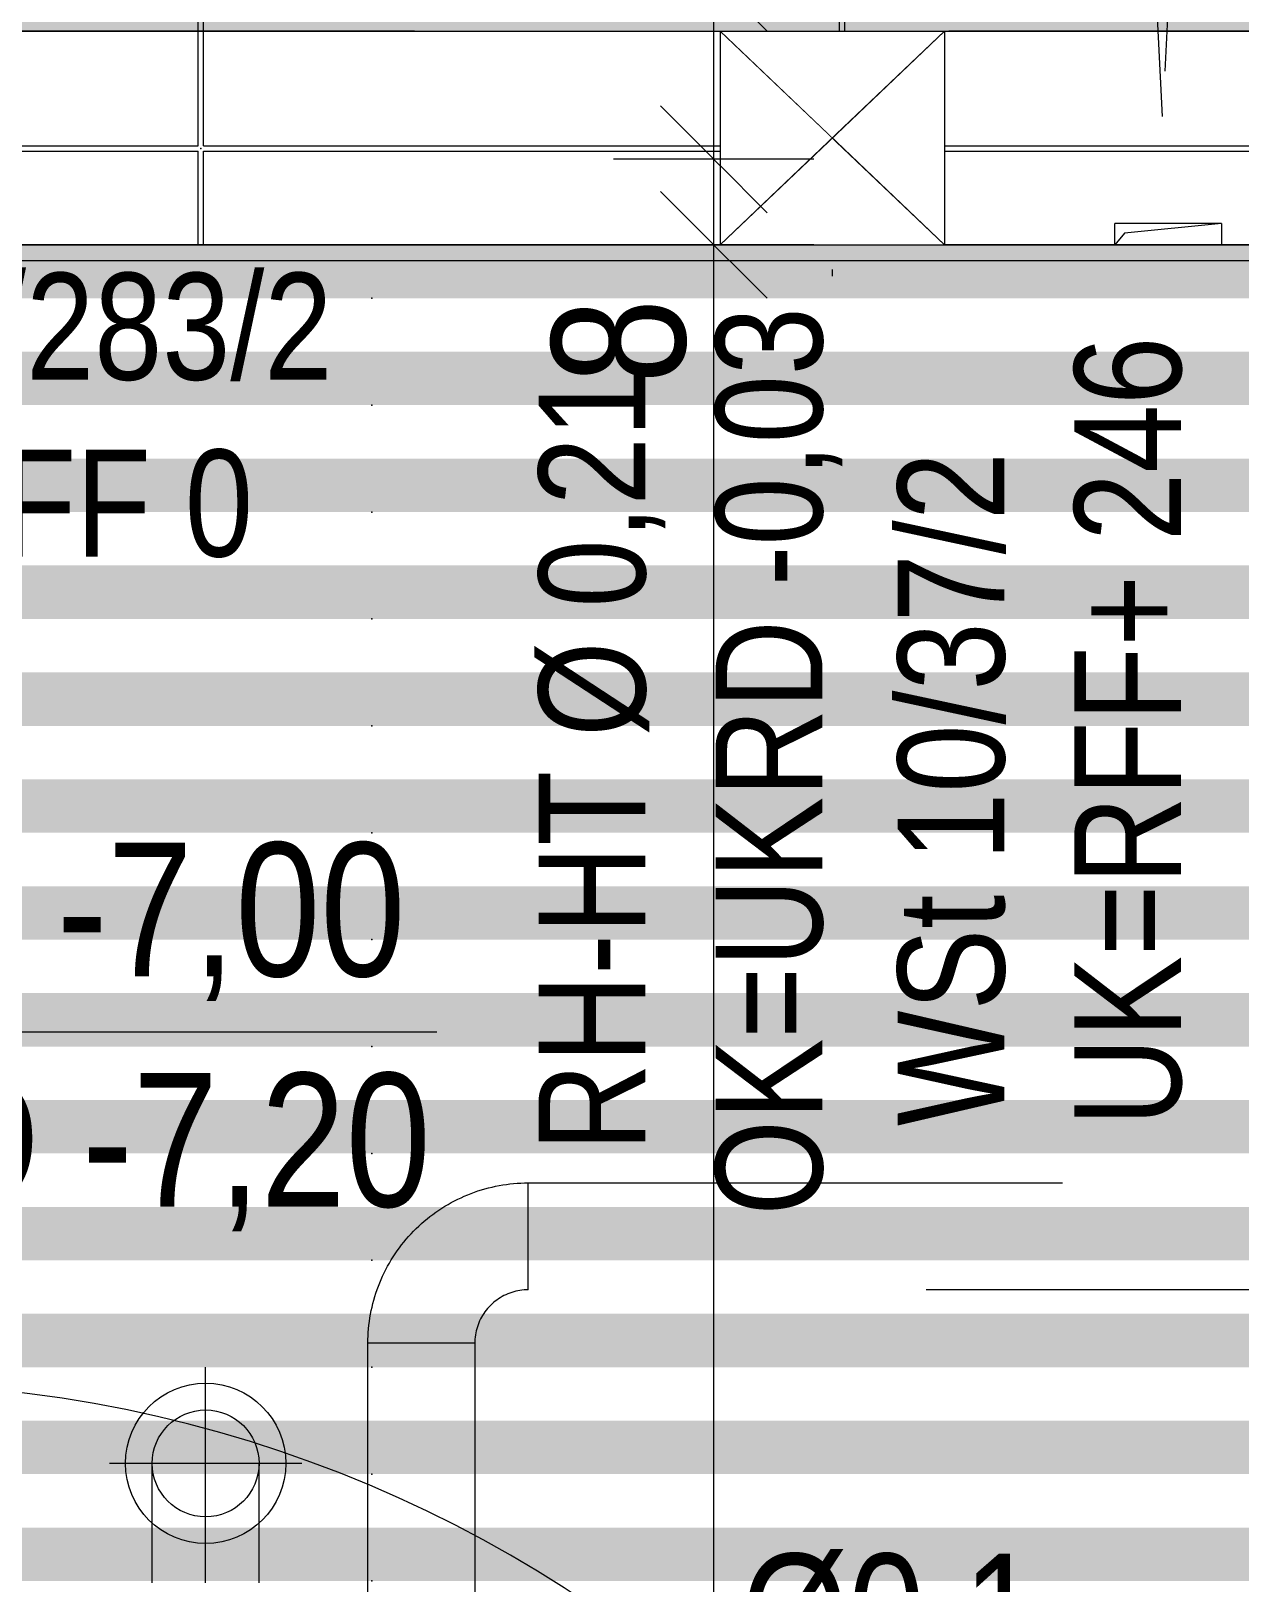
# Model space of a CAD drawing. Header units: centimetres. Extents: x 52.8 to 69.4, y 16.8 to 58.2.
# Drawn here: x 63.592 to 65.855, y 21.515 to 24.418 of the extents above; entities that cross this region are included whole.
import ezdxf
from ezdxf.xclip import XClip

# ---------------------------------------------------------------- set-up
doc = ezdxf.new("R2010")
doc.units = ezdxf.units.CM
doc.header["$MEASUREMENT"] = 0
doc.header["$XCLIPFRAME"] = 0
doc.set_wipeout_variables(frame=1)
for name, pattern in [('Strichlinie', [0.4, 0.3, -0.1]), ('Strichlinie kurz', [0.15, 0.075, -0.075]), ('Strichlinie-TGA', [0.175, 0.1, -0.075]), ('Strichlinie_ eng', [0.23, 0.15, -0.08]), ('Wipeout_Contour', [100, 0, -100])]:
    doc.linetypes.add(name, pattern=pattern)
for name, color, linetype in [('-2._Grundriss 2.UG_7_Bemaßung 100.gfb', 7, 'Continuous'), ('-2._Grundriss 2.UG_7_Bemaßung 50.gfb', 7, 'Continuous'), ('-2._Grundriss 2.UG_7_Bodenbelag.gfb', 7, 'Continuous'), ('-2._Grundriss 2.UG_7_Decken.gfb', 7, 'Continuous'), ('-2._Grundriss 2.UG_7_Neubau_Wände massiv.gfb', 7, 'Continuous'), ('-2._Grundriss 2.UG_7_Unterdecken_TGA_2UG.gfb', 7, 'Continuous'), ('-2._Grundriss 2.UG_7_Wände massiv.gfb', 7, 'Continuous')]:
    doc.layers.add(name, color=color, linetype=linetype)
doc.styles.add('ERSTELLTER_STIL_3', font='')
doc.styles.add('ERSTELLTER_STIL_7', font='')
doc.styles.get('ERSTELLTER_STIL_3').set_extended_font_data('Arial Narrow')
doc.styles.get('ERSTELLTER_STIL_7').set_extended_font_data('Arial Narrow')
pattern_1 = [(45, (42.56998, 4.75838), (-0.03535534, 0.03535534), [0, -0.05])]

# ---------------------------------------------------------------- blocks, each defined once
blk = doc.blocks.new('*X298')
at = {"layer": '-2._Grundriss 2.UG_7_Bodenbelag.gfb', "linetype": 'Continuous', "lineweight": 18, "true_color": 0xd7d7d7}
for points in [[(62.71, 23.9184), (64.23, 23.9184), (64.23, 24.0184), (62.71, 24.0184)], [(64.23, 23.9184), (66.23, 23.9184), (66.23, 24.0184), (64.23, 24.0184)], [(64.23, 23.8184), (62.71, 23.8184), (62.71, 23.7184), (64.23, 23.7184)], [(64.23, 23.8184), (64.23, 23.7184), (66.23, 23.7184), (66.23, 23.8184)], [(64.23, 23.6184), (62.71, 23.6184), (62.71, 23.5184), (64.23, 23.5184)], [(64.23, 23.6184), (64.23, 23.5184), (66.23, 23.5184), (66.23, 23.6184)], [(64.23, 23.4184), (62.71, 23.4184), (62.71, 23.3184), (64.23, 23.3184)], [(64.23, 23.4184), (64.23, 23.3184), (66.23, 23.3184), (66.23, 23.4184)], [(64.23, 23.2184), (62.71, 23.2184), (62.71, 23.1184), (64.23, 23.1184)], [(64.23, 23.2184), (64.23, 23.1184), (66.23, 23.1184), (66.23, 23.2184)], [(64.23, 23.0184), (62.71, 23.0184), (62.71, 22.9184), (64.23, 22.9184)], [(64.23, 23.0184), (64.23, 22.9184), (66.23, 22.9184), (66.23, 23.0184)], [(64.23, 22.8184), (62.71, 22.8184), (62.71, 22.7184), (64.23, 22.7184)], [(64.23, 22.8184), (64.23, 22.7184), (66.23, 22.7184), (66.23, 22.8184)], [(64.23, 22.6184), (62.71, 22.6184), (62.71, 22.5184), (64.23, 22.5184)], [(64.23, 22.6184), (64.23, 22.5184), (66.23, 22.5184), (66.23, 22.6184)], [(64.23, 22.4184), (62.71, 22.4184), (62.71, 22.3184), (64.23, 22.3184)], [(64.23, 22.4184), (64.23, 22.3184), (66.23, 22.3184), (66.23, 22.4184)], [(64.23, 22.2184), (62.71, 22.2184), (62.71, 22.1184), (64.23, 22.1184)], [(64.23, 22.2184), (64.23, 22.1184), (66.23, 22.1184), (66.23, 22.2184)], [(64.23, 22.0184), (62.71, 22.0184), (62.71, 21.9184), (64.23, 21.9184)], [(64.23, 22.0184), (64.23, 21.9184), (66.23, 21.9184), (66.23, 22.0184)], [(64.23, 21.8184), (62.71, 21.8184), (62.71, 21.7184), (64.23, 21.7184)], [(64.23, 21.8184), (64.23, 21.7184), (66.23, 21.7184), (66.23, 21.8184)], [(64.23, 21.6184), (62.71, 21.6184), (62.71, 21.5184), (64.23, 21.5184)], [(64.23, 21.6184), (64.23, 21.5184), (66.23, 21.5184), (66.23, 21.6184)]]:
    blk.add_hatch(color=254, dxfattribs=at).paths.add_polyline_path(points)
at = {"layer": '-2._Grundriss 2.UG_7_Bodenbelag.gfb', "color": 254, "linetype": 'Continuous', "lineweight": 18, "ltscale": 10, "true_color": 0xd7d7d7}
for p in [(64.23, 23.9184), (64.23, 23.7184), (64.23, 23.5184), (64.23, 23.3184), (64.23, 23.1184), (64.23, 22.9184), (64.23, 22.7184), (64.23, 22.5184), (64.23, 22.3184), (64.23, 22.1184), (64.23, 21.9184), (64.23, 21.7184), (64.23, 21.5184)]:
    blk.add_point(p, dxfattribs=at)
blk = doc.blocks.new('*X304')
at = {"layer": '-2._Grundriss 2.UG_7_Bodenbelag.gfb', "color": 253, "linetype": 'Continuous', "lineweight": 18, "ltscale": 10, "true_color": 0x9f9f9f}
for p, q in [((63.905, 24.2034), (63.905, 25.3934)), ((63.915, 24.2034), (63.915, 25.3934)), ((65.105, 24.2034), (65.105, 25.3934)), ((65.115, 24.2034), (65.115, 25.3934)), ((63.11, 24.2034), (63.905, 24.2034)), ((63.11, 24.1934), (63.905, 24.1934)), ((63.905, 24.0184), (63.905, 24.1934)), ((63.915, 24.2034), (65.105, 24.2034)), ((63.915, 24.1934), (65.105, 24.1934)), ((63.915, 24.0184), (63.915, 24.1934)), ((65.105, 24.0184), (65.105, 24.1934)), ((65.115, 24.2034), (66.305, 24.2034)), ((65.115, 24.1934), (66.305, 24.1934)), ((65.115, 24.0184), (65.115, 24.1934))]:
    blk.add_line(p, q, dxfattribs=at)
for p in [(63.91, 24.1984), (63.91, 24.1984), (63.91, 24.1984), (63.91, 24.1984), (65.11, 24.1984), (65.11, 24.1984), (65.11, 24.1984), (65.11, 24.1984)]:
    blk.add_point(p, dxfattribs=at)
blk = doc.blocks.new('Zeichnung_8_7', base_point=(42.57, 4.7584))
at = {"layer": '-2._Grundriss 2.UG_7_Wände massiv.gfb', "linetype": 'Continuous', "lineweight": 0, "true_color": 0x000000}
h = blk.add_hatch(dxfattribs=at)
h.set_pattern_fill('GIPS_0007', color=18, style=0, pattern_type=2)
h.set_pattern_definition(pattern_1)
h.paths.add_polyline_path([(63.11, 35.7584), (63.11, 24.4184), (68.31, 24.4184), (68.31, 35.7584)])
h.paths.add_polyline_path([(63.14, 35.7484), (68.28, 35.7484), (68.28, 24.4484), (63.14, 24.4484)], flags=0)
at = {"layer": '-2._Grundriss 2.UG_7_Bodenbelag.gfb', "color": 8, "linetype": 'Continuous', "lineweight": 13, "ltscale": 10, "flags": 128}
blk.add_lwpolyline([(62.71, 24.0184), (62.71, 19.4584), (68.71, 19.4584), (68.71, 24.0184)], close=True, dxfattribs=at)
at = {"layer": '-2._Grundriss 2.UG_7_Neubau_Wände massiv.gfb', "color": 7, "linetype": 'Continuous', "lineweight": 13, "ltscale": 10}
for q in [(65.6203, 24.0584), (65.6384, 24.0403)]:
    blk.add_line((65.8203, 24.0584), q, dxfattribs=at)
at = {"layer": '-2._Grundriss 2.UG_7_Neubau_Wände massiv.gfb', "color": 7, "linetype": 'Strichlinie_ eng', "lineweight": 13, "ltscale": 10}
blk.add_arc((68.184, 24.2584), 2.474, 90, 180, dxfattribs=at)
at = {"layer": '-2._Grundriss 2.UG_7_Wände massiv.gfb', "color": 7, "linetype": 'Continuous', "lineweight": 13, "ltscale": 10, "flags": 128}
blk.add_lwpolyline([(63.11, 35.7584), (63.11, 24.4184), (68.31, 24.4184), (68.31, 35.7584)], close=True, dxfattribs=at)
at = {"layer": '-2._Grundriss 2.UG_7_Decken.gfb', "color": 7, "linetype": 'Continuous', "lineweight": 13, "ltscale": 10}
blk.add_blockref('*X298', (0, 0), dxfattribs=at)
at = {"color": 254, "linetype": 'Wipeout_Contour', "lineweight": 0, "ltscale": 549.303516}
blk.add_wipeout([(60.73, 24.0184), (60.73, 19.4584), (69.4002, 19.4584), (69.4002, 19.4884), (60.76, 19.4884), (60.76, 23.9884), (69.4002, 23.9884), (69.4002, 24.0184)], dxfattribs=at).dxf.layer = '-2._Grundriss 2.UG_7_Wände massiv.gfb'
at = {"layer": '-2._Grundriss 2.UG_7_Wände massiv.gfb', "linetype": 'Continuous', "lineweight": 0, "true_color": 0x000000}
h = blk.add_hatch(dxfattribs=at)
h.set_pattern_fill('GIPS_0007', color=18, style=0, pattern_type=2)
h.set_pattern_definition(pattern_1)
h.paths.add_polyline_path([(60.73, 24.0184), (60.73, 19.4584), (69.4002, 19.4584), (69.4002, 19.4884), (60.76, 19.4884), (60.76, 23.9884), (69.4002, 23.9884), (69.4002, 24.0184)])
at = {"layer": '-2._Grundriss 2.UG_7_Bemaßung 100.gfb', "color": 7, "linetype": 'Continuous', "lineweight": 13, "ltscale": 10}
blk.add_line((63.0196, 22.5459), (64.3514, 22.5459), dxfattribs=at)
at = {"layer": '-2._Grundriss 2.UG_7_Bodenbelag.gfb', "color": 8, "linetype": 'Continuous', "lineweight": 13, "ltscale": 10, "flags": 128}
blk.add_lwpolyline([(63.11, 30.8424), (62.61, 30.8424), (62.61, 28.0024), (63.11, 28.0024), (63.11, 24.0184), (68.31, 24.0184), (68.31, 35.7584), (64.06, 35.7584), (64.06, 36.1384), (63.11, 36.1384), (63.11, 35.8784), (62.61, 35.8784), (62.61, 33.0384), (63.11, 33.0384)], close=True, dxfattribs=at)
at = {"layer": '-2._Grundriss 2.UG_7_Neubau_Wände massiv.gfb', "color": 7, "linetype": 'Continuous', "lineweight": 13, "ltscale": 10}
for p, q in [((65.6203, 24.0184), (65.6203, 24.0584)), ((65.8203, 24.0584), (65.8203, 24.0184)), ((65.6384, 24.0403), (65.6203, 24.0184))]:
    blk.add_line(p, q, dxfattribs=at)
blk.add_arc((63.28, 19.4584), 2.43, 0, 90, dxfattribs=at)
at = {"layer": '-2._Grundriss 2.UG_7_Unterdecken_TGA_2UG.gfb', "color": 8, "linetype": 'Strichlinie-TGA', "lineweight": 13, "ltscale": 10}
for p, q in [((64.4093, 22.241), (64.4156, 22.2435)), ((64.4156, 22.2435), (64.4221, 22.2458)), ((64.4221, 22.2458), (64.4285, 22.2481)), ((64.4285, 22.2481), (64.435, 22.2501)), ((64.435, 22.2501), (64.4416, 22.252)), ((64.4416, 22.252), (64.4482, 22.2538)), ((64.4482, 22.2538), (64.4548, 22.2554)), ((64.4548, 22.2554), (64.4615, 22.2569)), ((64.4615, 22.2569), (64.4682, 22.2582)), ((64.4682, 22.2582), (64.4749, 22.2594)), ((64.4749, 22.2594), (64.4817, 22.2604)), ((64.4817, 22.2604), (64.4884, 22.2612)), ((64.4884, 22.2612), (64.4952, 22.2619)), ((64.4952, 22.2619), (64.502, 22.2625)), ((64.502, 22.2625), (64.5089, 22.2629)), ((64.5089, 22.2629), (64.5157, 22.2631)), ((64.5157, 22.2631), (64.5225, 22.2632)), ((64.5225, 22.2632), (68.0174, 22.2632)), ((64.5225, 22.0632), (64.5225, 22.2632)), ((64.3551, 22.2121), (64.3608, 22.2159)), ((64.3608, 22.2159), (64.3666, 22.2195)), ((64.3666, 22.2195), (64.3725, 22.223)), ((64.3725, 22.223), (64.3785, 22.2263)), ((64.3785, 22.2263), (64.3845, 22.2295)), ((64.3845, 22.2295), (64.3906, 22.2326)), ((64.3906, 22.2326), (64.3968, 22.2355)), ((64.3968, 22.2355), (64.403, 22.2383)), ((64.403, 22.2383), (64.4093, 22.241)), ((64.3177, 22.1824), (64.3228, 22.187)), ((64.3228, 22.187), (64.3279, 22.1915)), ((64.3279, 22.1915), (64.3332, 22.1959)), ((64.3332, 22.1959), (64.3385, 22.2001)), ((64.3385, 22.2001), (64.344, 22.2043)), ((64.344, 22.2043), (64.3495, 22.2083)), ((64.3495, 22.2083), (64.3551, 22.2121)), ((64.2898, 22.1525), (64.2942, 22.1577)), ((64.2942, 22.1577), (64.2987, 22.1629)), ((64.2987, 22.1629), (64.3033, 22.1679)), ((64.3033, 22.1679), (64.308, 22.1729)), ((64.308, 22.1729), (64.3128, 22.1777)), ((64.3128, 22.1777), (64.3177, 22.1824)), ((64.2698, 22.1248), (64.2735, 22.1305)), ((64.2735, 22.1305), (64.2774, 22.1362)), ((64.2774, 22.1362), (64.2814, 22.1417)), ((64.2814, 22.1417), (64.2856, 22.1471)), ((64.2856, 22.1471), (64.2898, 22.1525)), ((64.2531, 22.0951), (64.2561, 22.1012)), ((64.2561, 22.1012), (64.2594, 22.1072)), ((64.2594, 22.1072), (64.2627, 22.1132)), ((64.2627, 22.1132), (64.2662, 22.119)), ((64.2662, 22.119), (64.2698, 22.1248)), ((64.2398, 22.0636), (64.2422, 22.07)), ((64.2422, 22.07), (64.2447, 22.0764)), ((64.2447, 22.0764), (64.2474, 22.0827)), ((64.2474, 22.0827), (64.2501, 22.0889)), ((64.2501, 22.0889), (64.2531, 22.0951)), ((64.2319, 22.0375), (64.2336, 22.0441)), ((64.2336, 22.0441), (64.2356, 22.0507)), ((64.2356, 22.0507), (64.2376, 22.0572)), ((64.2376, 22.0572), (64.2398, 22.0636)), ((64.4576, 22.0392), (64.4546, 22.0366)), ((64.4606, 22.0417), (64.4576, 22.0392)), ((64.4637, 22.0441), (64.4606, 22.0417)), ((64.467, 22.0463), (64.4637, 22.0441)), ((64.4703, 22.0484), (64.467, 22.0463)), ((64.4737, 22.0504), (64.4703, 22.0484)), ((64.4771, 22.0523), (64.4737, 22.0504)), ((64.4806, 22.054), (64.4771, 22.0523)), ((64.4842, 22.0555), (64.4806, 22.054)), ((64.4879, 22.057), (64.4842, 22.0555)), ((64.4916, 22.0583), (64.4879, 22.057)), ((64.4954, 22.0594), (64.4916, 22.0583)), ((64.4992, 22.0604), (64.4954, 22.0594)), ((64.503, 22.0612), (64.4992, 22.0604)), ((64.5069, 22.0619), (64.503, 22.0612)), ((64.5108, 22.0625), (64.5069, 22.0619)), ((64.5147, 22.0629), (64.5108, 22.0625)), ((64.5186, 22.0631), (64.5147, 22.0629)), ((64.5225, 22.0632), (64.5186, 22.0631)), ((68.0174, 22.0632), (64.5225, 22.0632)), ((64.2253, 22.004), (64.2263, 22.0108)), ((64.2263, 22.0108), (64.2275, 22.0175)), ((64.2275, 22.0175), (64.2288, 22.0242)), ((64.2288, 22.0242), (64.2303, 22.0309)), ((64.2303, 22.0309), (64.2319, 22.0375)), ((64.4353, 22.012), (64.4334, 22.0086)), ((64.4373, 22.0154), (64.4353, 22.012)), ((64.4394, 22.0187), (64.4373, 22.0154)), ((64.4416, 22.0219), (64.4394, 22.0187)), ((64.444, 22.0251), (64.4416, 22.0219)), ((64.4465, 22.0281), (64.444, 22.0251)), ((64.4491, 22.031), (64.4465, 22.0281)), ((64.4518, 22.0339), (64.4491, 22.031)), ((64.4546, 22.0366), (64.4518, 22.0339)), ((64.2228, 21.9768), (64.2232, 21.9836)), ((64.2232, 21.9836), (64.2238, 21.9904)), ((64.2238, 21.9904), (64.2245, 21.9972)), ((64.2245, 21.9972), (64.2253, 22.004)), ((64.4244, 21.9827), (64.4237, 21.9788)), ((64.4253, 21.9865), (64.4244, 21.9827)), ((64.4263, 21.9903), (64.4253, 21.9865)), ((64.4274, 21.9941), (64.4263, 21.9903)), ((64.4287, 21.9978), (64.4274, 21.9941)), ((64.4301, 22.0014), (64.4287, 21.9978)), ((64.4317, 22.005), (64.4301, 22.0014)), ((64.4334, 22.0086), (64.4317, 22.005)), ((64.2225, 21.9632), (64.2226, 21.97)), ((64.2225, 21.3569), (64.2225, 21.9632)), ((64.4225, 21.9632), (64.2225, 21.9632)), ((64.2226, 21.97), (64.2228, 21.9768)), ((64.4226, 21.9671), (64.4225, 21.9632)), ((64.4225, 21.9632), (64.4225, 21.3569)), ((64.4228, 21.971), (64.4226, 21.9671)), ((64.4232, 21.9749), (64.4228, 21.971)), ((64.4237, 21.9788), (64.4232, 21.9749)), ((63.9188, 21.5147), (63.9188, 21.9184)), ((64.0988, 21.7384), (63.7389, 21.7384)), ((63.8188, 21.5147), (63.8188, 21.7384)), ((64.0188, 21.5147), (64.0188, 21.7384))]:
    blk.add_line(p, q, dxfattribs=at)
for radius in [0.15, 0.1]:
    blk.add_circle((63.9188, 21.7384), radius, dxfattribs=at)
at = {"layer": '-2._Grundriss 2.UG_7_Wände massiv.gfb', "color": 7, "linetype": 'Continuous', "lineweight": 13, "ltscale": 10, "flags": 128}
for points in [[(69.4002, 24.0184), (60.73, 24.0184), (60.73, 19.4584), (69.4002, 19.4584)], [(69.4002, 23.9884), (60.76, 23.9884), (60.76, 19.4884), (69.4002, 19.4884)]]:
    blk.add_lwpolyline(points, dxfattribs=at)
at = {"layer": '-2._Grundriss 2.UG_7_Decken.gfb', "color": 7, "linetype": 'Continuous', "lineweight": 13, "ltscale": 10}
blk.add_blockref('*X304', (0, 0), dxfattribs=at)
at = {"layer": '-2._Grundriss 2.UG_7_Bemaßung 100.gfb', "color": 7, "linetype": 'Continuous', "lineweight": 35, "char_height": 0.25, "style": 'ERSTELLTER_STIL_7'}
for s, insert, attachment_point in [('\\A1;{\\fArial Narrow|b0|i0|c238|p38;FFB -7,00\\H0.66x;\\S^  ;}', (63.0196, 22.5769), 7), ('\\A1;{\\fArial Narrow|b0|i0|c238|p38;FRD -7,20\\H0.66x;\\S^  ;}', (63.0196, 22.4688), 1)]:
    blk.add_mtext(s, dxfattribs=dict(at, insert=insert, attachment_point=attachment_point))
at = {"layer": '-2._Grundriss 2.UG_7_Bemaßung 50.gfb', "color": 7, "linetype": 'Continuous', "lineweight": 13, "insert": (64.8199, 23.7584), "char_height": 0.25, "width": 0.16, "attachment_point": 7, "rotation": 90, "style": 'ERSTELLTER_STIL_3'}
blk.add_mtext('\\A1;8', dxfattribs=at)
at = {"layer": '-2._Grundriss 2.UG_7_Unterdecken_TGA_2UG.gfb', "color": 8, "linetype": 'Continuous', "lineweight": 13, "insert": (65.2004, 21.436), "char_height": 0.225, "attachment_point": 5, "style": 'ERSTELLTER_STIL_3'}
blk.add_mtext('\\A1;Ø0,1', dxfattribs=at)
at = {"layer": '-2._Grundriss 2.UG_7_Wände massiv.gfb', "color": 7, "linetype": 'Continuous', "lineweight": 25, "char_height": 0.2, "attachment_point": 6, "style": 'ERSTELLTER_STIL_3'}
for s, insert in [('\\A1;WSt 10/283/2', (64.1561, 23.8645)), ('\\A1;UK=RFF 0', (64.0074, 23.5338))]:
    blk.add_mtext(s, dxfattribs=dict(at, insert=insert))
at = {"layer": '-2._Grundriss 2.UG_7_Wände massiv.gfb', "color": 7, "linetype": 'Continuous', "lineweight": 13, "char_height": 0.2, "attachment_point": 4, "rotation": 90, "style": 'ERSTELLTER_STIL_3'}
for s, insert in [('\\A1;OK=UKRD -0,03', (64.9918, 22.2023)), ('\\A1;UK=RFF+ 246', (65.646, 22.3696)), ('\\A1;RH-HT Ø 0,21', (64.6605, 22.3219)), ('\\A1;WSt 10/37/2', (65.3154, 22.3696))]:
    blk.add_mtext(s, dxfattribs=dict(at, insert=insert))
at = {"color": 254, "linetype": 'Wipeout_Contour', "lineweight": 0, "ltscale": 208.430402}
blk.add_wipeout([(65.0917, 24.2184), (64.8819, 24.4184), (64.8819, 24.0184)], dxfattribs=at).dxf.layer = '-2._Grundriss 2.UG_7_Neubau_Wände massiv.gfb'
at = {"color": 254, "linetype": 'Wipeout_Contour', "lineweight": 0, "ltscale": 208.27977}
blk.add_wipeout([(65.0917, 24.2184), (65.3015, 24.0184), (65.3015, 24.4184)], dxfattribs=at).dxf.layer = '-2._Grundriss 2.UG_7_Neubau_Wände massiv.gfb'
at = {"color": 254, "linetype": 'Wipeout_Contour', "lineweight": 0, "ltscale": 208.671712}
blk.add_wipeout([(65.0917, 24.2184), (65.3015, 24.4184), (64.8819, 24.4184)], dxfattribs=at).dxf.layer = '-2._Grundriss 2.UG_7_Neubau_Wände massiv.gfb'
at = {"layer": '-2._Grundriss 2.UG_7_Bemaßung 50.gfb', "color": 7, "linetype": 'Continuous', "lineweight": 13, "ltscale": 10}
blk.add_line((64.7699, 24.6184), (64.9699, 24.4184), dxfattribs=at)
at = {"layer": '-2._Grundriss 2.UG_7_Neubau_Wände massiv.gfb', "color": 7, "linetype": 'Strichlinie', "lineweight": 13, "ltscale": 10}
blk.add_line((68.31, 24.4184), (63.11, 24.4184), dxfattribs=at)
at = {"layer": '-2._Grundriss 2.UG_7_Neubau_Wände massiv.gfb', "color": 7, "linetype": 'Strichlinie kurz', "lineweight": 13, "ltscale": 10}
blk.add_line((64.8819, 24.4184), (65.3015, 24.4184), dxfattribs=at)
at = {"layer": '-2._Grundriss 2.UG_7_Neubau_Wände massiv.gfb', "color": 7, "linetype": 'Strichlinie', "lineweight": 13, "ltscale": 10}
blk.add_arc((63.236, 24.2584), 2.474, 0, 90, dxfattribs=at)
at = {"color": 254, "linetype": 'Wipeout_Contour', "lineweight": 0, "ltscale": 208.044035}
blk.add_wipeout([(65.0917, 24.2184), (64.8819, 24.0184), (65.3015, 24.0184)], dxfattribs=at).dxf.layer = '-2._Grundriss 2.UG_7_Neubau_Wände massiv.gfb'
at = {"layer": '-2._Grundriss 2.UG_7_Bemaßung 50.gfb', "color": 7, "linetype": 'Strichlinie kurz', "lineweight": 13, "ltscale": 10}
blk.add_line((65.0917, 26.9725), (65.0917, 23.9598), dxfattribs=at)
at = {"layer": '-2._Grundriss 2.UG_7_Bemaßung 50.gfb', "color": 7, "linetype": 'Continuous', "lineweight": 13, "ltscale": 10}
for p, q in [((64.8699, 24.1784), (64.8699, 24.5184)), ((64.7699, 24.2784), (64.9699, 24.0784)), ((65.0574, 24.1784), (64.6824, 24.1784)), ((64.8699, 24.0184), (64.8699, 24.1784)), ((64.7699, 24.1184), (64.9699, 23.9184)), ((65.0574, 24.0184), (64.6824, 24.0184)), ((64.8699, 19.4584), (64.8699, 24.0184))]:
    blk.add_line(p, q, dxfattribs=at)
at = {"layer": '-2._Grundriss 2.UG_7_Neubau_Wände massiv.gfb', "color": 7, "linetype": 'Strichlinie kurz', "lineweight": 13, "ltscale": 10}
for p, q in [((65.3015, 24.4184), (64.8819, 24.0184)), ((65.3015, 24.0184), (64.8819, 24.4184)), ((64.8819, 24.0184), (65.3015, 24.0184))]:
    blk.add_line(p, q, dxfattribs=at)
at = {"layer": '-2._Grundriss 2.UG_7_Neubau_Wände massiv.gfb', "color": 7, "linetype": 'Continuous', "lineweight": 13, "ltscale": 10}
for p, q in [((64.8819, 24.4184), (64.8819, 24.0184)), ((65.3015, 24.4184), (65.3015, 24.0184))]:
    blk.add_line(p, q, dxfattribs=at)
at = {"layer": '-2._Grundriss 2.UG_7_Neubau_Wände massiv.gfb', "color": 7, "linetype": 'Strichlinie', "lineweight": 13, "ltscale": 10}
blk.add_line((68.31, 24.0184), (63.11, 24.0184), dxfattribs=at)

msp = doc.modelspace()

# ---------------------------------------------------------------- block references
at = {"color": 7, "linetype": 'Continuous', "lineweight": 13, "ltscale": 10}
ref = msp.add_blockref('Zeichnung_8_7', (42.57, 4.7584), dxfattribs=at)
XClip(ref).set_block_clipping_path([(54.5300182444, 16.794228408), (69.4001759032, 38.3115296116)])

doc.saveas('drawing.dxf')
